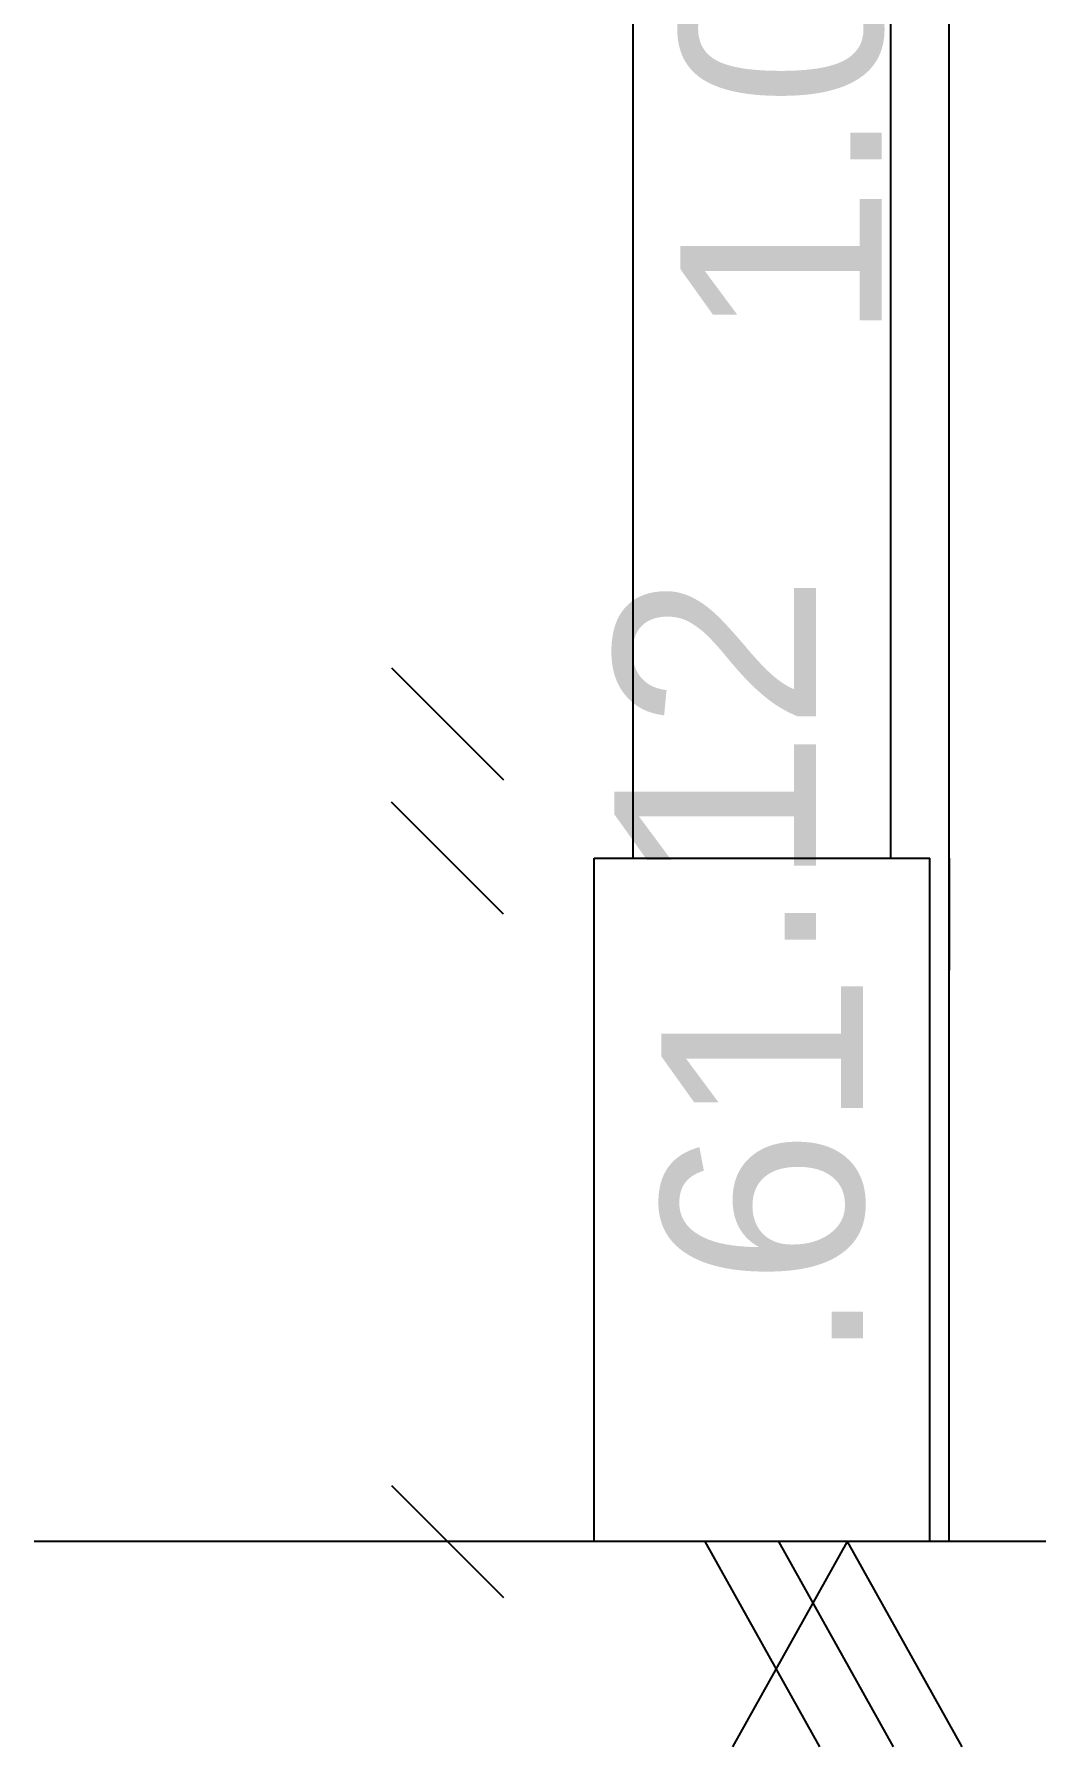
# Model space of a CAD drawing. Header units: metres. Extents: x 75088 to 75192, y -5136 to -5050.
# Drawn here: x 75127.341 to 75128.236, y -5055.702 to -5054.173 of the extents above; entities that cross this region are included whole.
import ezdxf

# ---------------------------------------------------------------- set-up
doc = ezdxf.new("R2010")
doc.units = ezdxf.units.M
doc.header["$MEASUREMENT"] = 0
doc.styles.get("Standard").update_dxf_attribs({"font": 'arial.ttf', "height": 0.25})

# ---------------------------------------------------------------- blocks, each defined once
blk = doc.blocks.new('RH')
for p, q in [((33509.731, -6301.3608), (33509.731, -6299.196)), ((33509.961, -6301.3608), (33509.961, -6299.196)), ((33510.0133, -6301.2408), (33510.0133, -6300.2408)), ((33510.0133, -6301.2408), (33510.0133, -6301.1408)), ((33510.0133, -6301.3608), (33510.0133, -6301.2408)), ((33509.696, -6301.3608), (33509.996, -6301.3608)), ((33509.696, -6301.9708), (33509.696, -6301.3608)), ((33509.996, -6301.9708), (33509.996, -6301.3608)), ((33510.0133, -6301.9708), (33510.0133, -6301.3608)), ((33510.0133, -6301.3608), (33510.0133, -6301.4608)), ((33511.446, -6301.9708), (33509.1959, -6301.9708)), ((33509.7949, -6301.9708), (33509.8973, -6302.1541)), ((33509.922, -6301.9708), (33509.8196, -6302.1541)), ((33509.8608, -6301.9708), (33509.9632, -6302.1541)), ((33509.922, -6301.9708), (33510.0244, -6302.1541))]:
    blk.add_line(p, q)
at = {"lineweight": -2}
for p, q in [((33509.515, -6301.1908), (33509.615, -6301.2908)), ((33509.515, -6301.1908), (33509.615, -6301.2908)), ((33509.615, -6301.4108), (33509.515, -6301.3108)), ((33509.615, -6301.4108), (33509.515, -6301.3108)), ((33509.515, -6301.9208), (33509.615, -6302.0208))]:
    blk.add_line(p, q, dxfattribs=at)
for s, p in [('1.00', (33509.9529, -6300.8996)), ('.12', (33509.8941, -6301.4565)), ('.61', (33509.9361, -6301.8125))]:
    blk.add_text(s, height=0.18, rotation=90).set_placement(p)

msp = doc.modelspace()

# ---------------------------------------------------------------- block references
msp.add_blockref('RH', (41618.1451, 1246.4523))

doc.saveas('drawing.dxf')
